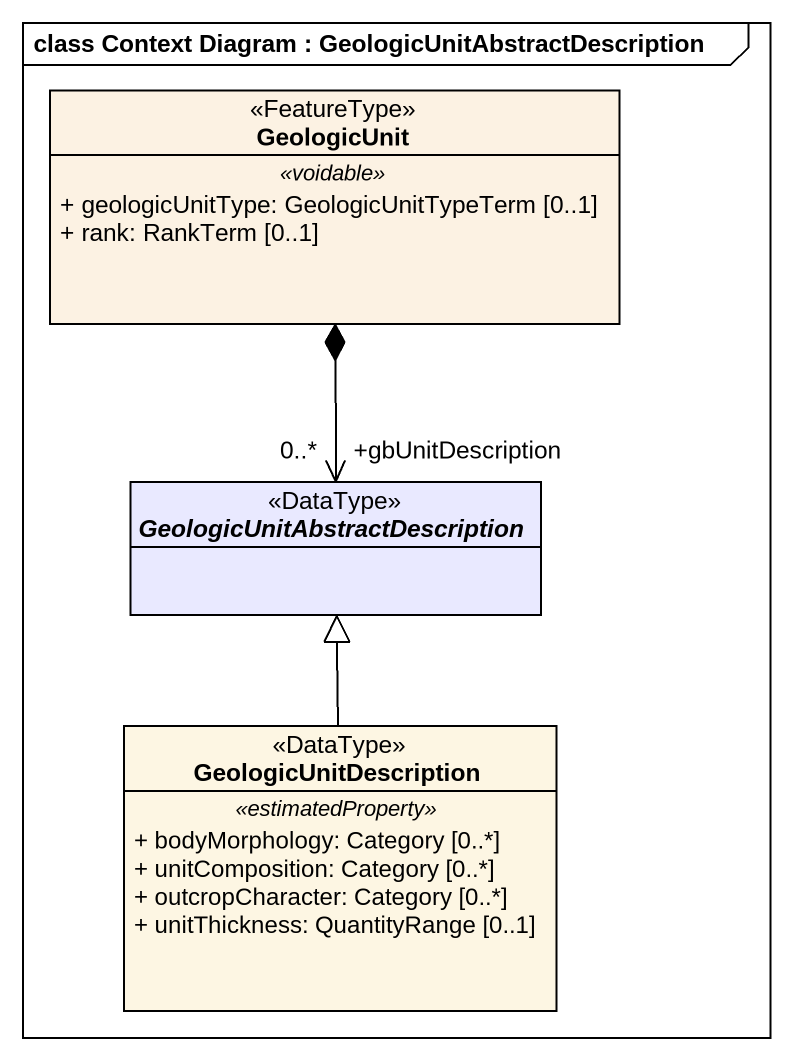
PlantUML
@startuml
mainframe class Context Diagram : GeologicUnitAbstractDescription
hide circle
hide empty members
skinparam classAttributeIconSize 0
class GeologicUnit <<FeatureType>> #FCF2E3 {
  .. <<voidable>> ..
  + geologicUnitType: GeologicUnitTypeTerm [0..1]
  + rank: RankTerm [0..1]
}
abstract class "GeologicUnitAbstractDescription" as GeologicUnitAbstractDescript <<DataType>> #E9E9FF
class GeologicUnitDescription <<DataType>> {
  .. <<estimatedProperty>> ..
  + bodyMorphology: Category [0..*]
  + unitComposition: Category [0..*]
  + outcropCharacter: Category [0..*]
  + unitThickness: QuantityRange [0..1]
}
GeologicUnit *--> "+gbUnitDescription\n0..*" GeologicUnitAbstractDescript
GeologicUnitDescription -up-|> GeologicUnitAbstractDescript
@enduml
